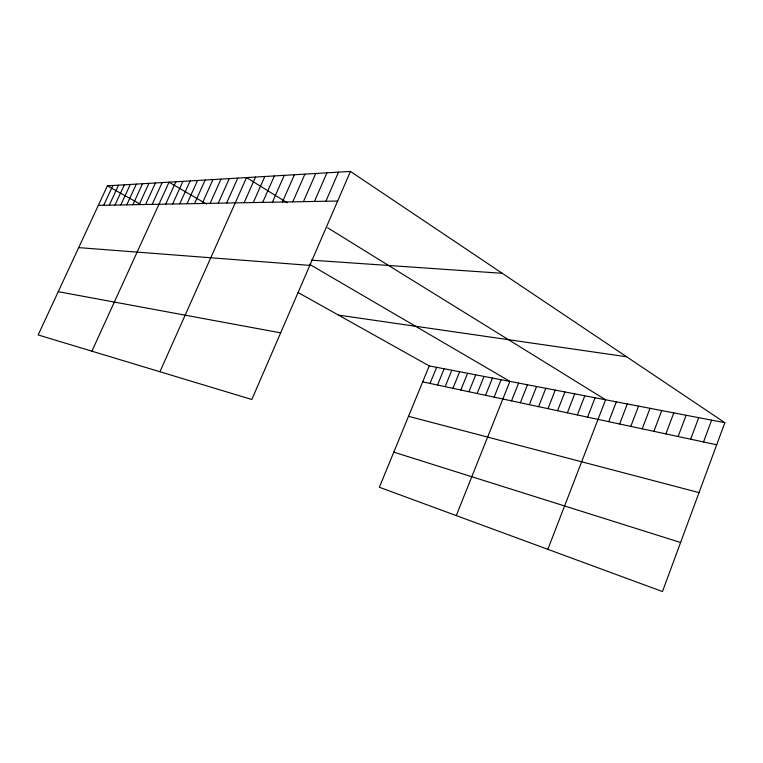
<?xml version="1.0" encoding="UTF-8"?>
<svg xmlns="http://www.w3.org/2000/svg" width="763" height="763" viewBox="0 0 763 763"><rect width="100%" height="100%" fill="white"/><g stroke="black" fill="none" stroke-linecap="round" stroke-linejoin="round"><path stroke-width="1.14" d="M724.85 422.692L662.465 591.563L379.364 487.261L429.245 365.906L724.85 422.692L350.455 171.437L107.402 185.819L38.15 334.947L251.819 399.507L350.455 171.437M703.524 441.958L711.621 420.155M690.668 439.202L698.708 417.676M678.126 436.522L686.099 415.253M665.88 433.899L673.786 412.888M642.217 428.835L650.019 408.319M653.91 431.333L661.759 410.58M630.791 426.393L638.536 406.116M619.623 423.999L627.3 403.951M608.702 421.662L616.332 401.843M547.844 549.331L605.593 399.783L327.604 227.756M577.353 414.958L584.811 395.797M587.577 417.142L595.092 397.771M567.348 412.812L574.749 393.861M547.958 408.663L555.254 390.112M557.553 410.723L564.897 391.972M538.573 406.66L545.812 388.3M520.347 402.759L527.491 384.781M529.369 404.686L536.561 386.526M511.515 400.871L518.602 383.074M494.109 397.141L501.1 379.707M456.264 515.597L509.894 381.405L309.425 264.227M485.535 395.31L492.478 378.057M468.902 391.743L475.74 374.843M477.142 393.508L484.028 376.436M452.907 388.319L459.65 371.753M460.823 390.017L467.614 373.279M445.134 386.66L451.83 370.246M430.027 383.427L436.636 367.327M437.514 385.029L444.161 368.777M325.868 201.251L338.495 172.142M314.461 201.451L326.926 172.829M303.436 201.651L315.739 173.487M282.415 202.033L294.413 174.756M292.754 201.842L304.904 174.136M272.401 202.214L284.246 175.356M253.268 202.557L264.828 176.501M262.682 202.386L274.384 175.938M159.915 371.743L246.535 177.588L287.26 202.786M244.122 202.72L255.548 177.054M226.63 203.034L237.779 178.103M210.121 203.339L221.012 179.095M218.256 203.187L229.281 178.609M194.508 203.616L205.152 180.039M202.205 203.483L212.972 179.572M179.715 203.883L190.13 180.926M187.011 203.75L197.541 180.488M165.695 204.141L175.881 181.766M172.619 204.017L182.91 181.356M145.59 204.503L155.442 182.977M152.18 204.379L162.147 182.586M91.913 351.19L169.033 182.176L206.544 204.102M132.886 204.732L142.538 183.74M139.162 204.618L148.909 183.368M114.984 205.056L124.34 184.818M120.812 204.951L130.254 184.465M126.772 204.837L136.319 184.112M103.749 205.257L112.914 185.495M109.3 205.152L118.561 185.161M98.332 205.352L337.656 201.031M311.352 260.154L502.254 273.307M78.703 247.622L309.826 265.381M338.457 315.109L626.614 356.769M58.236 291.685L280.65 332.849M422.683 381.853L716.695 444.772M408.52 416.321L699.022 492.602M393.794 452.154L680.586 542.503M107.402 185.819L140.955 204.598M298.104 292.525L429.245 365.906"/></g></svg>
